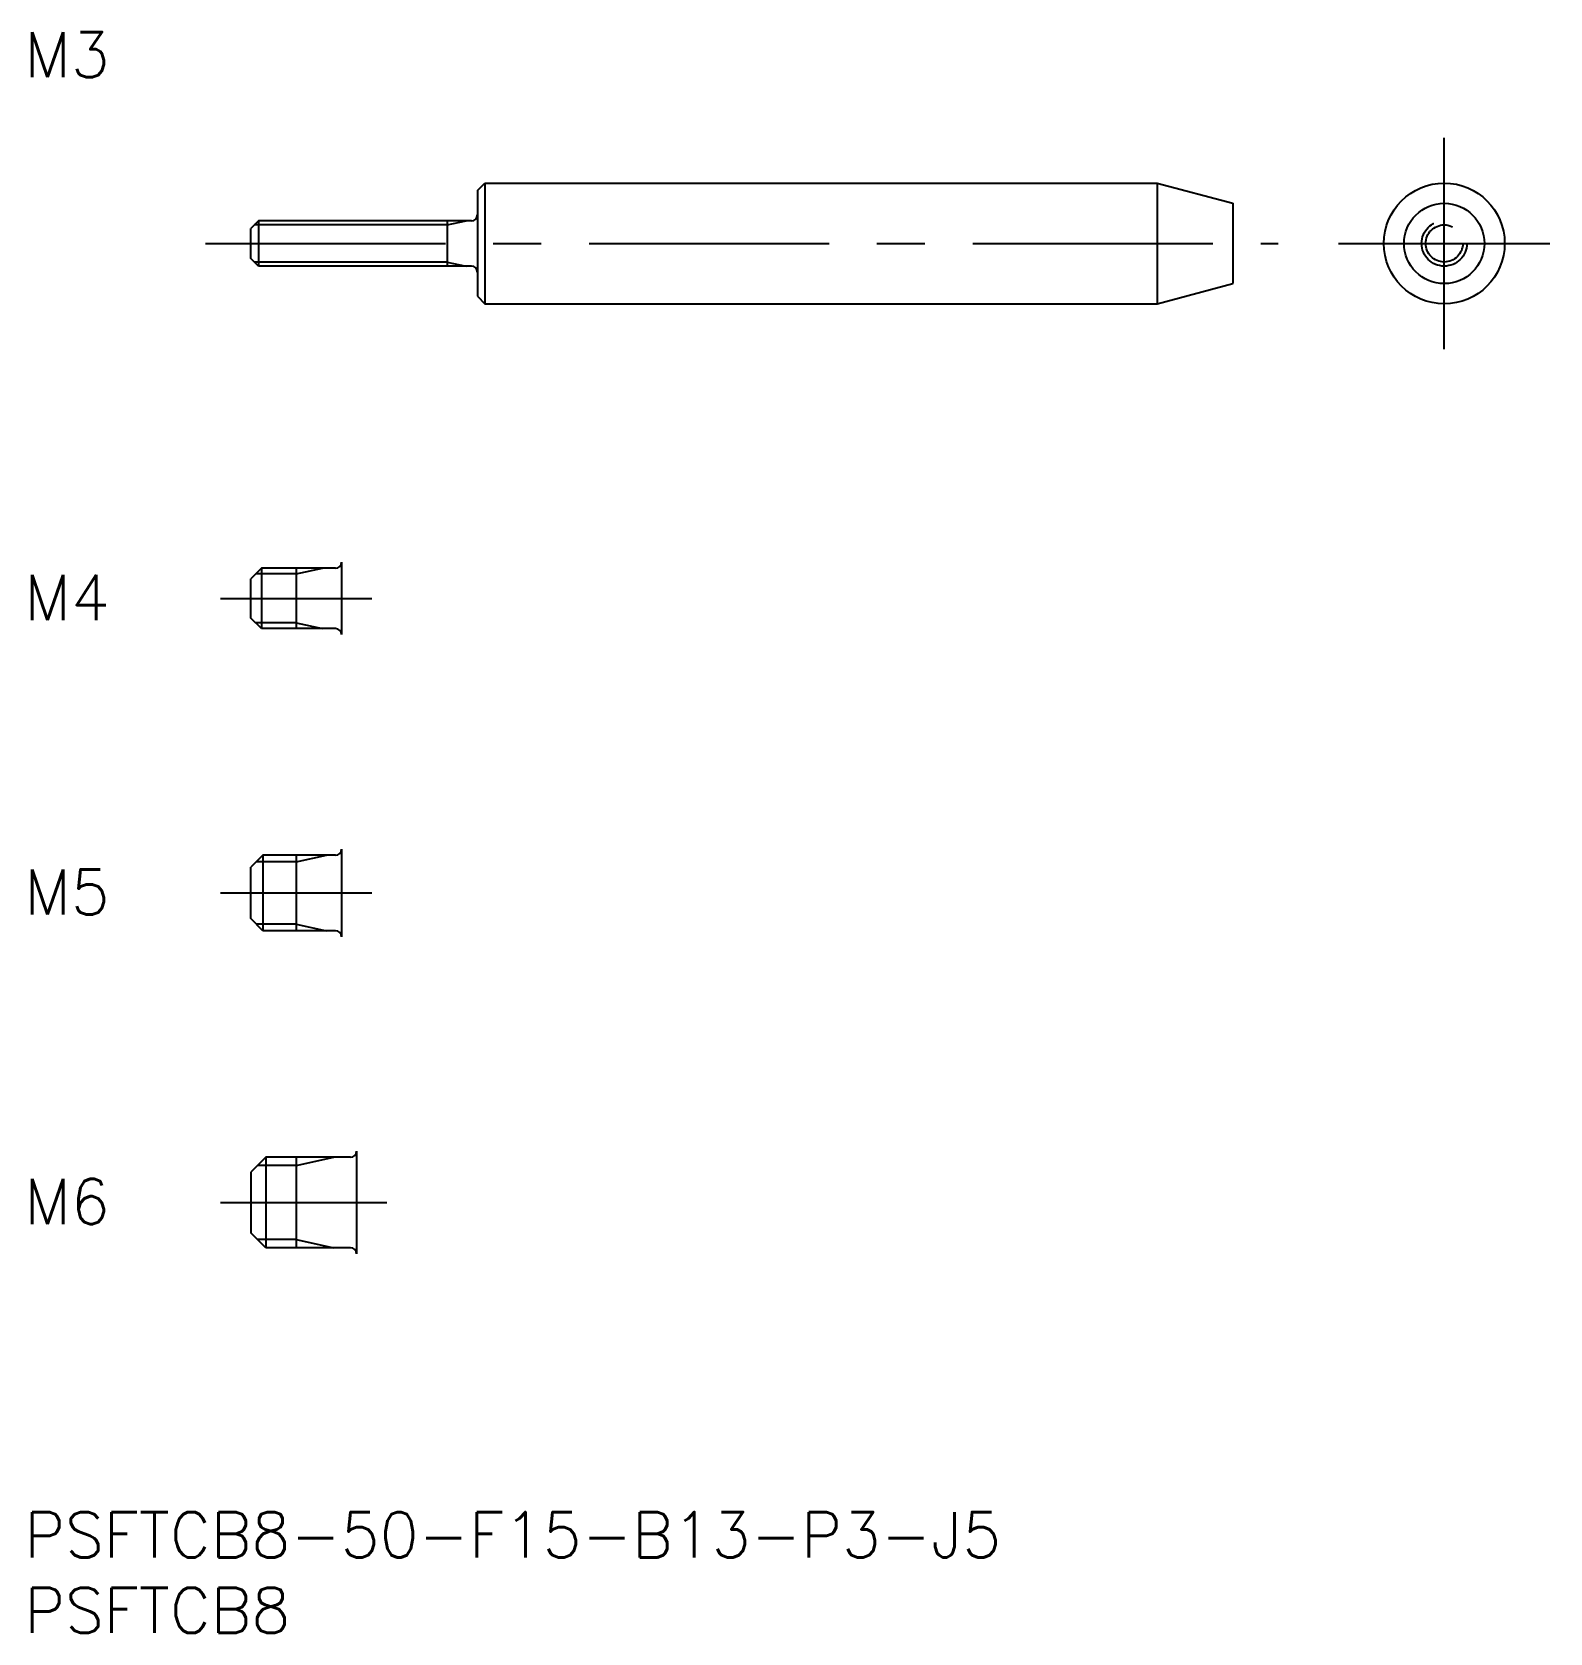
# Model space of a CAD drawing. Extents: x 1 to 101, y -8 to 98.
import ezdxf

# ---------------------------------------------------------------- set-up
doc = ezdxf.new("R2010")
doc.units = 0
doc.header["$LTSCALE"] = 0.5
doc.linetypes.add('CENTER', pattern=[50.8, 31.75, -6.35, 6.35, -6.35])
doc.linetypes.add('DASHED', pattern=[19.05, 12.7, -6.35])
for name, color, linetype in [('MSM_CENTER', 1, 'CENTER'), ('MSM_CONTINUOUS', 7, 'CONTINUOUS'), ('MSM_DASHED', 4, 'DASHED'), ('MSM_NARROW', 5, 'CONTINUOUS'), ('MSM_PART_NUMBER', 7, 'CONTINUOUS')]:
    doc.layers.add(name, color=color, linetype=linetype)
doc.styles.get("Standard").update_dxf_attribs({"font": 'txt.shx', "height": 1, "bigfont": 'bigfont.shx'})

# ---------------------------------------------------------------- blocks, each defined once
blk = doc.blocks.new('*U10')
at = {"layer": 'MSM_PART_NUMBER'}
blk.add_text('PSFTCB8-50-F15-B13-P3-J5', height=3, dxfattribs=at).set_placement((0, -3))
blk = doc.blocks.new('*U11')
at = {"layer": 'MSM_PART_NUMBER'}
blk.add_text('PSFTCB8', height=3, dxfattribs=at).set_placement((0, -8))
blk = doc.blocks.new('*U12')
at = {"layer": 'MSM_PART_NUMBER'}
blk.add_text('M6', height=3, dxfattribs=at).set_placement((0, 19.06))
blk = doc.blocks.new('*U13')
at = {"layer": 'MSM_PART_NUMBER'}
blk.add_text('M5', height=3, dxfattribs=at).set_placement((0, 39.56))
blk = doc.blocks.new('*U14')
at = {"layer": 'MSM_PART_NUMBER'}
blk.add_text('M4', height=3, dxfattribs=at).set_placement((0, 59.06))
blk = doc.blocks.new('*U15')
at = {"layer": 'MSM_PART_NUMBER'}
blk.add_text('M3', height=3, dxfattribs=at).set_placement((0, 95))

msp = doc.modelspace()

# ---------------------------------------------------------------- linework, layer by layer
at = {"layer": 'MSM_CENTER'}
for p, q in [((94, 77), (94, 91)), ((12, 84), (83, 84)), ((87, 84), (101, 84)), ((13, 60.5), (23, 60.5)), ((13, 41), (23, 41)), ((13, 20.5), (24, 20.5))]:
    msp.add_line(p, q, dxfattribs=at)
at = {"layer": 'MSM_CONTINUOUS'}
for p, q in [((30, 87.5), (30.5, 88)), ((30.5, 88), (75, 88)), ((30.5, 88), (30.5, 80)), ((75, 88), (75, 80)), ((75, 88), (80, 86.6603)), ((30, 87.5), (30, 80.5)), ((80, 86.6603), (80, 81.3397)), ((15.5, 85.5), (15, 85)), ((15, 83), (15, 85)), ((29.6, 85.5), (15.5, 85.5)), ((15.5, 85.5), (15.5, 82.5)), ((28, 85.5), (28, 82.5)), ((15.5, 82.5), (15, 83)), ((29.6, 82.5), (15.5, 82.5)), ((75, 80), (80, 81.3397)), ((30, 80.5), (30.5, 80)), ((30.5, 80), (75, 80)), ((21, 62.9), (21, 58.1)), ((15.7, 62.5), (15, 61.8)), ((15, 59.2), (15, 61.8)), ((20.6, 62.5), (15.7, 62.5)), ((15.7, 62.5), (15.7, 58.5)), ((18, 62.5), (18, 58.5)), ((15.7, 58.5), (15, 59.2)), ((20.6, 58.5), (15.7, 58.5)), ((15.8, 43.5), (15, 42.7)), ((20.6, 43.5), (15.8, 43.5)), ((15.8, 43.5), (15.8, 38.5)), ((18, 43.5), (18, 38.5)), ((21, 43.9), (21, 38.1)), ((15, 39.3), (15, 42.7)), ((15.8, 38.5), (15, 39.3)), ((20.6, 38.5), (15.8, 38.5)), ((16, 23.5), (15, 22.5)), ((21.6, 23.5), (16, 23.5)), ((16, 23.5), (16, 17.5)), ((18, 23.5), (18, 17.5)), ((22, 23.9), (22, 17.1)), ((15, 22.5), (15, 18.5)), ((16, 17.5), (15, 18.5)), ((21.6, 17.5), (16, 17.5))]:
    msp.add_line(p, q, dxfattribs=at)
for radius in [4, 2.6603]:
    msp.add_circle((94, 84), radius, dxfattribs=at)
for centre, start, end in [((29.6, 85.9), 270, 0), ((29.6, 82.1), 0, 90), ((20.6, 62.9), 270, 0), ((20.6, 58.1), 0, 90), ((20.6, 43.9), 270, 0), ((20.6, 38.1), 0, 90), ((21.6, 23.9), 270, 0), ((21.6, 17.1), 0, 90)]:
    msp.add_arc(centre, 0.4, start, end, dxfattribs=at)
at = {"layer": 'MSM_DASHED'}
for radius in [1.5, 1.2295]:
    msp.add_circle((94, 84), radius, dxfattribs=at)
at = {"layer": 'MSM_NARROW'}
for p, q in [((28, 85.2295), (15.2295, 85.2295)), ((28, 85.2295), (29.25, 85.5)), ((28, 82.7705), (15.2295, 82.7705)), ((28, 82.7705), (29.25, 82.5)), ((18, 62.121), (15.321, 62.121)), ((18, 62.121), (19.75, 62.5)), ((18, 58.879), (15.321, 58.879)), ((18, 58.879), (19.75, 58.5)), ((18, 43.067), (20, 43.5)), ((18, 43.067), (15.367, 43.067)), ((18, 38.933), (15.367, 38.933)), ((18, 38.933), (20, 38.5)), ((18, 22.9585), (20.5, 23.5)), ((18, 22.9585), (15.4585, 22.9585)), ((18, 18.0415), (15.4585, 18.0415)), ((18, 18.0415), (20.5, 17.5))]:
    msp.add_line(p, q, dxfattribs=at)

# ---------------------------------------------------------------- block references
at = {"layer": 'MSM_CONTINUOUS'}
for name in ['*U15', '*U14', '*U13', '*U12', '*U10', '*U11']:
    msp.add_blockref(name, (0, 0), dxfattribs=at)

doc.saveas('drawing.dxf')
